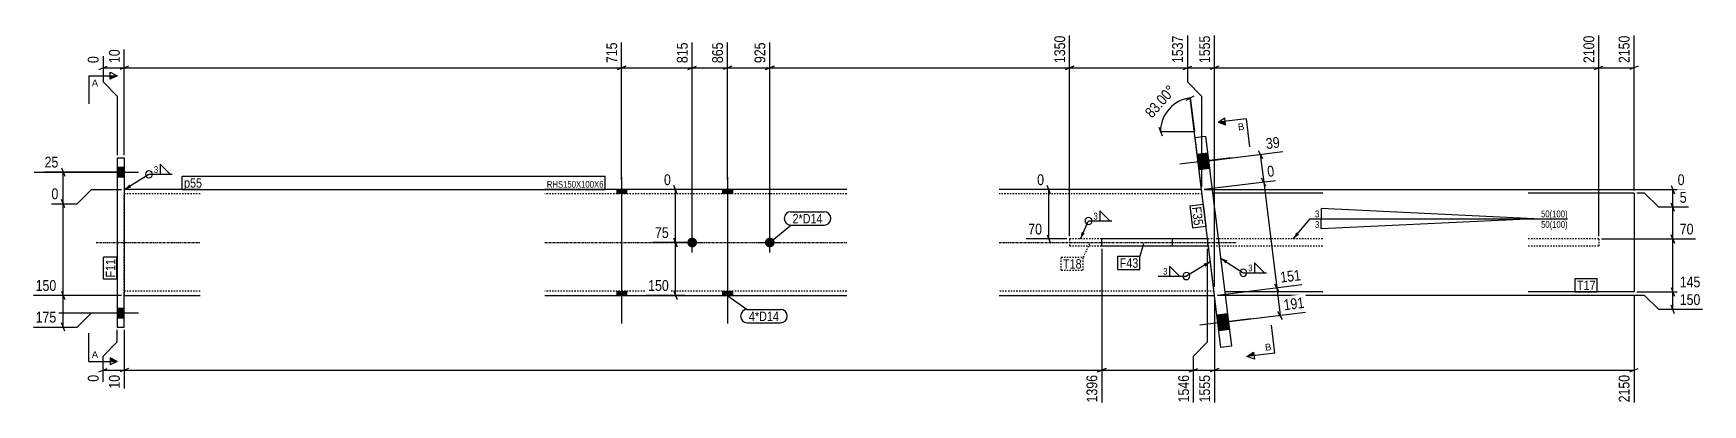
# Model space of a CAD drawing. Header units: millimetres. Extents: x 18 to 30133, y 3 to 603.
# Drawn here: x 7828 to 10194, y 6 to 533 of the extents above; entities that cross this region are included whole.
import ezdxf

# ---------------------------------------------------------------- set-up
doc = ezdxf.new("R2010")
doc.units = ezdxf.units.MM
doc.linetypes.add('DXK_LINE_DOT2', pattern=[3.9198, 1.9599, -1.9599])
doc.linetypes.add('DXK_LINE_DOT3', pattern=[5.9187, 2.979, -0.9799, 0.9799, -0.9799])
for name, color, linetype in [('MÅLSÆTNING', 7, 'Continuous'), ('STÅL', 7, 'Continuous'), ('TEKST', 7, 'Continuous')]:
    doc.layers.add(name, color=color, linetype=linetype)
doc.styles.add('Arial', font='ARIAL.TTF', dxfattribs={"height": 0.2})
doc.styles.add('Arial Narrow', font='ARIALN.TTF', dxfattribs={"height": 0.2})

msp = doc.modelspace()

# ---------------------------------------------------------------- hatches: boundary and pattern name
at = {"layer": 'STÅL', "linetype": 'Continuous'}
for color, points in [(4, [(9494.9, 341.4), (9492.2, 363.3), (9477.3, 361.4), (9480, 339.6)]), (4, [(9494.9, 341.4), (9492.2, 363.3), (9477.3, 361.4), (9480, 339.6)]), (96, [(7946.5, 343.4), (7946.5, 329.4), (7956.5, 329.4), (7956.5, 343.4)]), (96, [(7946.5, 343.4), (7946.5, 329.4), (7956.5, 329.4), (7956.5, 343.4)]), (96, [(8668.5, 311.4), (8654.5, 311.4), (8654.5, 305.4), (8668.5, 305.4)]), (96, [(8668.5, 311.4), (8654.5, 311.4), (8654.5, 305.4), (8668.5, 305.4)]), (96, [(8818.5, 311.4), (8804.5, 311.4), (8804.5, 305.4), (8818.5, 305.4)]), (96, [(8818.5, 311.4), (8804.5, 311.4), (8804.5, 305.4), (8818.5, 305.4)]), (96, [(8761.5, 243.4, -1), (8761.5, 229.4, -1)]), (96, [(8871.5, 243.4, -1), (8871.5, 229.4, -1)]), (96, [(8668.5, 167.4), (8654.5, 167.4), (8654.5, 161.4), (8668.5, 161.4)]), (96, [(8668.5, 167.4), (8654.5, 167.4), (8654.5, 161.4), (8668.5, 161.4)]), (96, [(8818.5, 167.4), (8804.5, 167.4), (8804.5, 161.4), (8818.5, 161.4)]), (96, [(8818.5, 167.4), (8804.5, 167.4), (8804.5, 161.4), (8818.5, 161.4)]), (96, [(7946.5, 143.4), (7946.5, 129.4), (7956.5, 129.4), (7956.5, 143.4)]), (96, [(7946.5, 143.4), (7946.5, 129.4), (7956.5, 129.4), (7956.5, 143.4)]), (4, [(9522.9, 113.2), (9520.2, 135), (9505.4, 133.2), (9508, 111.3)]), (4, [(9522.9, 113.2), (9520.2, 135), (9505.4, 133.2), (9508, 111.3)])]:
    msp.add_hatch(color=color, dxfattribs=at).paths.add_polyline_path(points)
at = {"layer": 'TEKST', "linetype": 'Continuous'}
for color, points in [(30, [(7936.5, 468), (7936.5, 473), (7946.5, 473)]), (30, [(9516.9, 408.2), (9517.5, 403.2), (9507, 407)]), (3, [(7966.3, 314.5), (7956.5, 311.4), (7963.6, 318.8)]), (3, [(9318.1, 249.4), (9311.7, 241.4), (9313.5, 251.5)]), (3, [(9621.7, 247.5), (9613.4, 241.4), (9617.8, 250.7)]), (3, [(9517.5, 206.8), (9510.5, 214.4), (9520.2, 211)]), (3, [(9486.2, 206.2), (9496, 209.3), (9488.8, 201.9)]), (30, [(7936.5, 67.7), (7936.5, 72.7), (7946.5, 67.7)]), (30, [(9557.1, 80.7), (9557.7, 75.8), (9547.8, 74.5)])]:
    msp.add_hatch(color=color, dxfattribs=at).paths.add_polyline_path(points)

# ---------------------------------------------------------------- linework, layer by layer
at = {"layer": 'MÅLSÆTNING', "color": 7, "linetype": 'Continuous'}
for p, q in [((9296.5, 245.4), (9296.5, 529.9)), ((9296.5, 245.4), (9296.5, 529.9)), ((9463.5, 529.9), (9463.5, 464.1)), ((9501.9, 173.5), (9501.9, 529.9)), ((9501.9, 173.5), (9501.9, 529.9)), ((10046.5, 245.4), (10046.5, 529.9)), ((10096.5, 310.4), (10096.5, 529.9)), ((7926.5, 500.6), (7926.5, 464.1)), ((7956.5, 360.4), (7956.5, 510.4)), ((8661.5, 325.4), (8661.5, 520.1)), ((8661.5, 325.4), (8661.5, 520.1)), ((8761.5, 240.4), (8761.5, 520.1)), ((8811.5, 325.4), (8811.5, 520.1)), ((8871.5, 240.4), (8871.5, 520.1)), ((8871.5, 240.4), (8871.5, 520.1)), ((7920.5, 481.7), (7932.5, 486.5)), ((7926.5, 484.1), (7956.5, 484.1)), ((7962.5, 486.5), (7950.5, 481.7)), ((8667.5, 486.5), (8655.5, 481.7)), ((8655.5, 481.7), (8667.5, 486.5)), ((8661.5, 484.1), (8761.5, 484.1)), ((8755.5, 481.7), (8767.5, 486.5)), ((8817.5, 486.5), (8805.5, 481.7)), ((8877.5, 486.5), (8865.5, 481.7)), ((8865.5, 481.7), (8877.5, 486.5)), ((8871.5, 484.1), (9296.5, 484.1)), ((9302.5, 486.5), (9290.5, 481.7)), ((9290.5, 481.7), (9302.5, 486.5)), ((9296.5, 484.1), (9463.5, 484.1)), ((9457.5, 481.7), (9469.5, 486.5)), ((9507.9, 486.5), (9495.9, 481.7)), ((9507.9, 486.5), (9495.9, 481.7)), ((9501.9, 484.1), (10046.5, 484.1)), ((10040.5, 481.7), (10052.5, 486.5)), ((10102.5, 486.5), (10090.5, 481.7)), ((7926.5, 464.1), (7946.5, 444.1)), ((9463.5, 464.1), (9483.5, 444.1)), ((7946.5, 444.1), (7946.5, 360.4)), ((9461.8, 438.4), (9473.2, 444.6)), ((9501.4, 165.4), (9467.5, 441.5)), ((9467.5, 441.5), (9473.3, 393.9)), ((9483.5, 444.1), (9483.5, 315.4)), ((9483.5, 444.1), (9483.5, 315.4)), ((9422.9, 399.9), (9427.7, 387.9)), ((9425.3, 393.9), (9473.3, 393.9)), ((9482.6, 351), (9598.7, 365.3)), ((9563.7, 367), (9569.9, 355.7)), ((9566.8, 361.4), (9571.6, 322.2)), ((7952.5, 336.4), (7843.6, 336.4)), ((7867.5, 342.4), (7872.3, 330.4)), ((7889.9, 291.4), (7909.9, 311.4)), ((7889.9, 291.4), (7909.9, 311.4)), ((7909.9, 311.4), (7952.5, 311.4)), ((7909.9, 311.4), (7952.5, 311.4)), ((8750.9, 311.4), (8721.5, 311.4)), ((8740.4, 305.4), (8735.6, 317.4)), ((9279.3, 311.4), (9250.5, 311.4)), ((9269.4, 305.4), (9264.6, 317.4)), ((9267, 241.4), (9267, 311.4)), ((9487.4, 311.9), (9588.1, 324.2)), ((9487.4, 311.9), (9588.1, 324.2)), ((9487.5, 311.4), (10168.1, 311.4)), ((9574.7, 316.5), (9568.5, 327.9)), ((9574.7, 316.5), (9568.5, 327.9)), ((9571.6, 322.2), (9590, 172.2)), ((10149.1, 317.4), (10153.9, 305.4)), ((10151.5, 286.4), (10151.5, 311.4)), ((7853.3, 291.4), (7889.9, 291.4)), ((7872.3, 285.4), (7867.5, 297.4)), ((7869.9, 161.4), (7869.9, 291.4)), ((10111.5, 306.4), (10100.5, 306.4)), ((10111.5, 306.4), (10100.5, 306.4)), ((10131.5, 286.4), (10111.5, 306.4)), ((10131.5, 286.4), (10111.5, 306.4)), ((10173.9, 286.4), (10131.5, 286.4)), ((10173.9, 286.4), (10131.5, 286.4)), ((10153.9, 280.4), (10149.1, 292.4)), ((10153.9, 280.4), (10149.1, 292.4)), ((8740.4, 230.4), (8735.6, 242.4)), ((9292.5, 241.4), (9234.9, 241.4)), ((9264.6, 247.4), (9269.4, 235.4)), ((10050.5, 241.4), (10183.7, 241.4)), ((10153.9, 235.4), (10149.1, 247.4)), ((10151.5, 166.4), (10151.5, 241.4)), ((8757.5, 236.4), (8705.9, 236.4)), ((8738, 161.4), (8738, 236.4)), ((9342.1, 227.4), (9342.1, 9.6)), ((9342.1, 227.4), (9342.1, 9.6)), ((9492.1, 95.4), (9492.1, 227.4)), ((9492.1, 95.4), (9492.1, 227.4)), ((7867.5, 167.4), (7872.3, 155.4)), ((7867.5, 167.4), (7872.3, 155.4)), ((8735.6, 167.4), (8740.4, 155.4)), ((9505.9, 161.9), (9625.8, 176.6)), ((9586.9, 177.9), (9593.2, 166.5)), ((10100.5, 166.4), (10193.4, 166.4)), ((10100.5, 166.4), (10193.4, 166.4)), ((10149.1, 172.4), (10153.9, 160.4)), ((10149.1, 172.4), (10153.9, 160.4)), ((10151.5, 141.4), (10151.5, 166.4)), ((7952.5, 161.4), (7828, 161.4)), ((7952.5, 161.4), (7828, 161.4)), ((7869.9, 116.4), (7869.9, 161.4)), ((8750.9, 161.4), (8696.2, 161.4)), ((9501.9, 157.4), (9501.9, 9.6)), ((10111.5, 161.4), (9505.9, 161.4)), ((10096.5, 162.4), (10096.5, 9.6)), ((10131.5, 141.4), (10111.5, 161.4)), ((10153.9, 135.4), (10149.1, 147.4)), ((7872.3, 110.4), (7867.5, 122.4)), ((7889.9, 116.4), (7909.9, 136.4)), ((7909.9, 136.4), (7952.5, 136.4)), ((9510.7, 122.7), (9630.6, 137.5)), ((9598, 127.4), (9591.7, 138.7)), ((10193.4, 141.4), (10131.5, 141.4)), ((7828, 116.4), (7889.9, 116.4)), ((7926.5, 75.4), (7946.5, 95.4)), ((7946.5, 95.4), (7946.5, 112.4)), ((7956.5, 112.4), (7956.5, 29.1)), ((9472.1, 75.4), (9492.1, 95.4)), ((9472.1, 75.4), (9492.1, 95.4)), ((7926.5, 38.9), (7926.5, 75.4)), ((9472.1, 9.6), (9472.1, 75.4)), ((7920.5, 53), (7932.5, 57.8)), ((7926.5, 55.4), (7956.5, 55.4)), ((7962.5, 57.8), (7950.5, 53)), ((9348.1, 57.8), (9336.1, 53)), ((9336.1, 53), (9348.1, 57.8)), ((9466.1, 53), (9478.1, 57.8)), ((9472.1, 55.4), (9501.9, 55.4)), ((9507.9, 57.8), (9495.9, 53)), ((10090.5, 53), (10102.5, 57.8))]:
    msp.add_line(p, q, dxfattribs=at)
msp.add_arc((9473.3, 393.9), 48, 97, 180, dxfattribs=at)
at = {"layer": 'STÅL', "color": 2, "linetype": 'Continuous'}
for p, q in [((9474.4, 385.3), (9489.3, 387.1)), ((9511, 87.5), (9474.4, 385.3)), ((9489.3, 387.1), (9525.9, 89.3)), ((7946.5, 356.4), (7946.5, 116.4)), ((7946.5, 356.4), (7956.5, 356.4)), ((7956.5, 356.4), (7956.5, 308.9)), ((8064, 311.4), (7956.5, 311.4)), ((7956.5, 308.9), (7956.5, 164.9)), ((8980.5, 311.4), (8552.5, 311.4)), ((9483.5, 311.4), (9196.5, 311.4)), ((9655.2, 306.4), (9499.2, 306.4)), ((10096.5, 306.4), (9946.5, 306.4)), ((10096.5, 306.4), (10096.5, 166.4)), ((9342.1, 231.4), (9342.1, 241.4)), ((9492.1, 241.4), (9342.1, 241.4)), ((9442.1, 231.4), (9442.1, 241.4)), ((9492.1, 241.4), (9492.1, 231.4)), ((9492.1, 231.4), (9342.1, 231.4)), ((9655.2, 166.4), (9516.4, 166.4)), ((10096.5, 166.4), (9946.5, 166.4)), ((7956.5, 163.9), (7956.5, 164.9)), ((7956.5, 116.4), (7956.5, 163.9)), ((7956.5, 161.4), (8064, 161.4)), ((8552.5, 161.4), (8980.5, 161.4)), ((9196.5, 161.4), (9501.9, 161.4)), ((7946.5, 116.4), (7956.5, 116.4)), ((9525.9, 89.3), (9511, 87.5))]:
    msp.add_line(p, q, dxfattribs=at)
at = {"layer": 'STÅL', "color": 4, "linetype": 'Continuous'}
for p, q in [((9525.3, 356.3), (9452.9, 347.4)), ((9525.3, 356.3), (9452.9, 347.4)), ((9492.2, 363.3), (9477.3, 361.4)), ((9492.2, 363.3), (9477.3, 361.4)), ((9494.9, 341.4), (9480, 339.6)), ((9494.9, 341.4), (9480, 339.6)), ((9553.3, 128), (9480.9, 119.1)), ((9553.3, 128), (9480.9, 119.1)), ((9520.2, 135), (9505.4, 133.2)), ((9520.2, 135), (9505.4, 133.2)), ((9522.9, 113.2), (9508, 111.3)), ((9522.9, 113.2), (9508, 111.3))]:
    msp.add_line(p, q, dxfattribs=at)
at = {"layer": 'STÅL', "color": 96, "linetype": 'Continuous'}
for p, q in [((7829, 336.4), (7976.5, 336.4)), ((7829, 336.4), (7976.5, 336.4)), ((7946.5, 343.4), (7956.5, 343.4)), ((7946.5, 343.4), (7956.5, 343.4)), ((7946.5, 329.4), (7956.5, 329.4)), ((7946.5, 329.4), (7956.5, 329.4)), ((8654.5, 311.4), (8654.5, 305.4)), ((8654.5, 311.4), (8654.5, 305.4)), ((8661.5, 328.9), (8661.5, 121.4)), ((8661.5, 328.9), (8661.5, 121.4)), ((8668.5, 311.4), (8668.5, 305.4)), ((8668.5, 311.4), (8668.5, 305.4)), ((8804.5, 311.4), (8804.5, 305.4)), ((8804.5, 311.4), (8804.5, 305.4)), ((8811.5, 328.9), (8811.5, 121.4)), ((8811.5, 328.9), (8811.5, 121.4)), ((8818.5, 311.4), (8818.5, 305.4)), ((8818.5, 311.4), (8818.5, 305.4)), ((8761.5, 222.4), (8761.5, 250.4)), ((8871.5, 222.4), (8871.5, 250.4)), ((8747.5, 236.4), (8775.5, 236.4)), ((8857.5, 236.4), (8885.5, 236.4)), ((8654.5, 167.4), (8654.5, 161.4)), ((8654.5, 167.4), (8654.5, 161.4)), ((8668.5, 167.4), (8668.5, 161.4)), ((8668.5, 167.4), (8668.5, 161.4)), ((8804.5, 167.4), (8804.5, 161.4)), ((8804.5, 167.4), (8804.5, 161.4)), ((8818.5, 167.4), (8818.5, 161.4)), ((8818.5, 167.4), (8818.5, 161.4)), ((7946.5, 143.4), (7956.5, 143.4)), ((7946.5, 143.4), (7956.5, 143.4)), ((7829, 136.4), (7976.5, 136.4)), ((7829, 136.4), (7976.5, 136.4)), ((7946.5, 129.4), (7956.5, 129.4)), ((7946.5, 129.4), (7956.5, 129.4))]:
    msp.add_line(p, q, dxfattribs=at)
at = {"layer": 'STÅL', "color": 7, "linetype": 'DXK_LINE_DOT2'}
for p, q in [((7956.5, 311.4), (7956.5, 308.9)), ((7956.5, 308.9), (7956.5, 304)), ((9501.9, 161.4), (9483.5, 311.4)), ((8064, 305.4), (7956.5, 305.4)), ((7956.5, 163.9), (7956.5, 304)), ((8980.5, 305.4), (8552.5, 305.4)), ((9484.2, 305.4), (9196.5, 305.4)), ((9499.2, 306.4), (9516.4, 166.4)), ((9655.2, 241.4), (9296.5, 241.4)), ((9296.5, 241.4), (9296.5, 231.4)), ((10046.5, 241.4), (9946.5, 241.4)), ((10046.5, 241.4), (10046.5, 231.4)), ((9655.2, 231.4), (9296.5, 231.4)), ((10046.5, 231.4), (9946.5, 231.4)), ((8064, 167.4), (7956.5, 167.4)), ((8980.5, 167.4), (8552.5, 167.4)), ((9501.2, 167.4), (9196.5, 167.4)), ((7956.5, 163.9), (7956.5, 161.4))]:
    msp.add_line(p, q, dxfattribs=at)
at = {"layer": 'STÅL', "color": 7, "linetype": 'DXK_LINE_DOT3'}
for p, q in [((7916.5, 236.4), (8064, 236.4)), ((8552.5, 236.4), (8980.5, 236.4)), ((9196.5, 236.4), (9532.7, 236.4))]:
    msp.add_line(p, q, dxfattribs=at)
at = {"layer": 'TEKST', "color": 30, "linetype": 'Continuous'}
for p, q in [((7946.5, 473), (7936.5, 468)), ((9507, 407), (9516.3, 413.2)), ((9507, 407), (9517.5, 403.2)), ((9517.5, 403.2), (9516.3, 413.2)), ((7946.5, 67.7), (7936.5, 72.7)), ((9547.8, 74.5), (9557.1, 80.7)), ((9558.4, 70.8), (9547.8, 74.5)), ((9557.1, 80.7), (9558.4, 70.8))]:
    msp.add_line(p, q, dxfattribs=at)
at = {"layer": 'TEKST', "color": 3, "linetype": 'Continuous'}
msp.add_line((9496, 209.3), (9462, 188.7), dxfattribs=at)
for start, end in [(90, 270), (270, 90)]:
    msp.add_arc((9462, 188.7), 5, start, end, dxfattribs=at)

# ---------------------------------------------------------------- wipeouts: each hides what was drawn before it
at = {"color": 0}
for points in [[(8005.4, 334.4), (8005.4, 346), (7997.7, 346), (7997.7, 334.4)], [(8946.3, 263.6), (8946.3, 277.6), (8903.7, 277.6), (8903.7, 263.6)], [(9337.2, 268.2), (9337.2, 279.8), (9329.5, 279.8), (9329.5, 268.2)], [(9651.2, 271.4), (9651.2, 283), (9643.5, 283), (9643.5, 271.4)], [(9313.5, 199.4), (9313.5, 213.4), (9287.1, 213.4), (9287.1, 199.4)], [(9393.8, 200.6), (9393.8, 214.6), (9367.4, 214.6), (9367.4, 200.6)], [(9435.8, 189.9), (9435.8, 201.5), (9428.2, 201.5), (9428.2, 189.9)], [(9556.5, 194.6), (9556.5, 206.2), (9548.8, 206.2), (9548.8, 194.6)], [(8884.5, 125), (8884.5, 139), (8841.9, 139), (8841.9, 125)]]:
    msp.add_wipeout(points, dxfattribs=at).dxf.layer = 'TEKST'
at = {"color": 0, "linetype": 'Continuous'}
msp.add_wipeout([(9582.9, 83.9), (9581.7, 93.8), (9572.9, 92.7), (9574.1, 82.8)], dxfattribs=at).dxf.layer = 'TEKST'

# ---------------------------------------------------------------- next in the draw order: linework, layer by layer
at = {"layer": 'TEKST', "color": 3, "linetype": 'Continuous'}
for p, q in [((7956.5, 311.4), (7991.5, 333.2)), ((7991.5, 333.2), (8024.6, 333.2)), ((8021.8, 333.2), (8007.5, 347.5)), ((8007.5, 347.5), (8007.5, 333.2)), ((8007.5, 333.2), (8021.8, 333.2)), ((9954.8, 270.2), (9653.2, 284.5)), ((9653.2, 284.5), (9653.2, 270.2)), ((9311.7, 241.4), (9323.3, 267)), ((9323.3, 267), (9356.4, 267)), ((9353.5, 267), (9339.3, 281.2)), ((9339.3, 281.2), (9339.3, 267)), ((9339.3, 267), (9353.5, 267)), ((9653.2, 270.2), (9954.8, 270.2)), ((9510.5, 214.4), (9542.6, 193.4)), ((9452.2, 188.7), (9437.9, 203)), ((9437.9, 203), (9437.9, 188.7)), ((9542.6, 193.4), (9575.7, 193.4)), ((9572.9, 193.4), (9558.6, 207.6)), ((9558.6, 207.6), (9558.6, 193.4)), ((9558.6, 193.4), (9572.9, 193.4)), ((9422, 188.7), (9462, 188.7)), ((9437.9, 188.7), (9452.2, 188.7))]:
    msp.add_line(p, q, dxfattribs=at)
at = {"layer": 'TEKST', "color": 7, "linetype": 'Continuous'}
for q in [(9582.6, 119.1), (9547.8, 74.5)]:
    msp.add_line((9587.5, 79.4), q, dxfattribs=at)
at = {"layer": 'TEKST', "color": 3, "linetype": 'Continuous'}
for centre, start, end in [((7991.5, 333.2), 90, 270), ((7991.5, 333.2), 270, 90), ((9323.3, 267), 90, 270), ((9323.3, 267), 270, 90), ((9542.6, 193.4), 90, 270), ((9542.6, 193.4), 270, 90)]:
    msp.add_arc(centre, 5, start, end, dxfattribs=at)

# ---------------------------------------------------------------- next in the draw order: texts
at = {"layer": 'TEKST', "color": 3, "style": 'Arial Narrow'}
for p in [(7998.5, 335.2), (9330.3, 269), (9429, 190.7), (9549.6, 195.4)]:
    msp.add_text('3', height=9.54, dxfattribs=at).set_placement(p)
at = {"layer": 'TEKST', "color": 3, "linetype": 'Continuous', "style": 'Arial'}
msp.add_text('B', height=9.55, rotation=7.0015, dxfattribs=at).set_placement((9574.1, 82.8))

# ---------------------------------------------------------------- next in the draw order: wipeouts: each hides what was drawn before it
at = {"color": 0, "linetype": 'Continuous'}
for points, layer in [([(8758.3, 523.3), (8735.9, 523.3), (8735.9, 487.7), (8758.3, 487.7)], 'MÅLSÆTNING'), ([(9293.3, 533.1), (9270.9, 533.1), (9270.9, 487.7), (9293.3, 487.7)], 'MÅLSÆTNING'), ([(9460.3, 533.1), (9437.9, 533.1), (9437.9, 487.7), (9460.3, 487.7)], 'MÅLSÆTNING'), ([(10043.3, 533.1), (10020.9, 533.1), (10020.9, 487.7), (10043.3, 487.7)], 'MÅLSÆTNING'), ([(7953.3, 513.6), (7930.9, 513.6), (7930.9, 487.7), (7953.3, 487.7)], 'MÅLSÆTNING'), ([(9598.6, 368.5), (9595.9, 390.7), (9570.2, 387.6), (9572.9, 365.3)], 'MÅLSÆTNING'), ([(9263.4, 314.6), (9263.4, 337), (9247.3, 337), (9247.3, 314.6)], 'MÅLSÆTNING'), ([(9590.8, 327.8), (9588.1, 350), (9572.1, 348.1), (9574.8, 325.8)], 'MÅLSÆTNING'), ([(10171.3, 314.6), (10171.3, 337), (10155.1, 337), (10155.1, 314.6)], 'MÅLSÆTNING'), ([(7866.3, 294.6), (7866.3, 317), (7850.1, 317), (7850.1, 294.6)], 'MÅLSÆTNING'), ([(8731.5, 239.6), (8731.5, 262), (8705.6, 262), (8705.6, 239.6)], 'MÅLSÆTNING'), ([(9260.5, 244.6), (9260.5, 267), (9234.6, 267), (9234.6, 244.6)], 'MÅLSÆTNING'), ([(10184, 244.6), (10184, 267), (10158.1, 267), (10158.1, 244.6)], 'MÅLSÆTNING'), ([(9628.6, 180.2), (9625.9, 202.4), (9590.5, 198.1), (9593.2, 175.8)], 'MÅLSÆTNING'), ([(10193.7, 169.6), (10193.7, 192), (10158.1, 192), (10158.1, 169.6)], 'MÅLSÆTNING'), ([(7863.3, 164.6), (7863.3, 187), (7827.7, 187), (7827.7, 164.6)], 'MÅLSÆTNING'), ([(8731.5, 164.6), (8731.5, 187), (8695.9, 187), (8695.9, 164.6)], 'MÅLSÆTNING'), ([(7863.3, 119.6), (7863.3, 142), (7827.7, 142), (7827.7, 119.6)], 'MÅLSÆTNING'), ([(7953.3, 51.8), (7930.9, 51.8), (7930.9, 25.9), (7953.3, 25.9)], 'MÅLSÆTNING'), ([(9498.7, 51.8), (9476.3, 51.8), (9476.3, 6.4), (9498.7, 6.4)], 'MÅLSÆTNING'), ([(7919.3, 458), (7919.3, 468), (7910.5, 468), (7910.5, 458)], 'TEKST'), ([(9544.6, 396.5), (9543.3, 406.4), (9534.5, 405.3), (9535.7, 395.4)], 'TEKST'), ([(7919.3, 72.7), (7919.3, 82.7), (7910.5, 82.7), (7910.5, 72.7)], 'TEKST')]:
    msp.add_wipeout(points, dxfattribs=at).dxf.layer = layer
at = {"color": 0}
for points, layer in [([(9452.5, 451.5), (9435.8, 466.4), (9396.8, 422.3), (9413.6, 407.5)], 'MÅLSÆTNING'), ([(8066.8, 314.2), (8066.8, 328.2), (8041.2, 328.2), (8041.2, 314.2)], 'TEKST'), ([(8635.9, 314.2), (8635.9, 324.2), (8555.5, 324.2), (8555.5, 314.2)], 'TEKST'), ([(9472.9, 260.1), (9486.8, 261.8), (9483.5, 288), (9469.6, 286.3)], 'TEKST'), ([(8946.3, 263.6), (8946.3, 277.6), (8903.7, 277.6), (8903.7, 263.6)], 'TEKST'), ([(7943.7, 213.2), (7929.7, 213.2), (7929.7, 186.8), (7943.7, 186.8)], 'TEKST'), ([(9313.5, 199.4), (9313.5, 213.4), (9287.1, 213.4), (9287.1, 199.4)], 'TEKST'), ([(9393.8, 200.6), (9393.8, 214.6), (9367.4, 214.6), (9367.4, 200.6)], 'TEKST'), ([(10042, 169), (10042, 183), (10015.6, 183), (10015.6, 169)], 'TEKST'), ([(8884.5, 125), (8884.5, 139), (8841.9, 139), (8841.9, 125)], 'TEKST')]:
    msp.add_wipeout(points, dxfattribs=at).dxf.layer = layer

# ---------------------------------------------------------------- next in the draw order: linework, layer by layer
at = {"layer": 'MÅLSÆTNING', "color": 7, "linetype": 'Continuous'}
for p, q in [((9463.5, 529.9), (9463.5, 464.1)), ((10046.5, 245.4), (10046.5, 529.9)), ((7956.5, 360.4), (7956.5, 510.4)), ((8761.5, 240.4), (8761.5, 520.1)), ((7962.5, 486.5), (7950.5, 481.7)), ((7956.5, 484.1), (8661.5, 484.1)), ((8755.5, 481.7), (8767.5, 486.5)), ((8761.5, 484.1), (8811.5, 484.1)), ((9457.5, 481.7), (9469.5, 486.5)), ((9463.5, 484.1), (9501.9, 484.1)), ((10040.5, 481.7), (10052.5, 486.5)), ((10046.5, 484.1), (10096.5, 484.1)), ((9463.5, 464.1), (9483.5, 444.1)), ((7869.9, 291.4), (7869.9, 336.4)), ((8738, 236.4), (8738, 311.4)), ((7853.3, 291.4), (7889.9, 291.4)), ((7872.3, 285.4), (7867.5, 297.4)), ((10151.5, 241.4), (10151.5, 286.4)), ((8735.6, 242.4), (8740.4, 230.4)), ((10050.5, 241.4), (10183.7, 241.4)), ((10149.1, 247.4), (10153.9, 235.4)), ((8757.5, 236.4), (8705.9, 236.4)), ((9505.9, 161.9), (9625.8, 176.6)), ((9586.9, 177.9), (9593.2, 166.5)), ((9590, 172.2), (9594.9, 133.1)), ((9501.9, 157.4), (9501.9, 9.6)), ((7956.5, 112.4), (7956.5, 29.1)), ((9472.1, 9.6), (9472.1, 75.4)), ((7962.5, 57.8), (7950.5, 53)), ((7956.5, 55.4), (9342.1, 55.4)), ((9342.1, 55.4), (9472.1, 55.4)), ((9466.1, 53), (9478.1, 57.8)), ((9507.9, 57.8), (9495.9, 53)), ((9501.9, 55.4), (10096.5, 55.4))]:
    msp.add_line(p, q, dxfattribs=at)
at = {"layer": 'TEKST', "color": 30, "linetype": 'Continuous'}
for p, q in [((7936.5, 468), (7936.5, 478)), ((7936.5, 478), (7946.5, 473)), ((7936.5, 72.7), (7936.5, 62.7)), ((7946.5, 67.7), (7936.5, 62.7))]:
    msp.add_line(p, q, dxfattribs=at)
at = {"layer": 'TEKST', "color": 7, "linetype": 'Continuous'}
for p, q in [((7906.5, 473), (7906.5, 433)), ((7906.5, 473), (7946.5, 473)), ((9546.7, 411.8), (9507, 407)), ((9546.7, 411.8), (9551.6, 372.1)), ((8871.5, 236.4), (8901.3, 261.2)), ((8901.3, 280), (8948.7, 280)), ((8901.3, 261.2), (8948.7, 261.2)), ((9365, 217), (9396.2, 217)), ((9365, 198.2), (9365, 217)), ((9401.2, 234.5), (9396.2, 217)), ((9396.2, 198.2), (9396.2, 217)), ((9365, 198.2), (9396.2, 198.2)), ((8812.1, 160.9), (8839.5, 141.4)), ((8839.5, 141.4), (8886.9, 141.4)), ((8839.5, 122.6), (8886.9, 122.6)), ((7906.5, 67.7), (7906.5, 107.7)), ((7906.5, 67.7), (7946.5, 67.7))]:
    msp.add_line(p, q, dxfattribs=at)
at = {"layer": 'TEKST', "color": 7, "linetype": 'DXK_LINE_DOT2'}
for p, q in [((9284.7, 215.8), (9315.9, 215.8)), ((9284.7, 197), (9284.7, 215.8)), ((9324.7, 234.6), (9315.9, 215.8)), ((9315.9, 197), (9315.9, 215.8)), ((9284.7, 197), (9315.9, 197))]:
    msp.add_line(p, q, dxfattribs=at)
at = {"layer": 'TEKST', "color": 7, "linetype": 'Continuous'}
for centre, start, end in [((8901.3, 270.6), 90, 270), ((8948.7, 270.6), 270, 90), ((8839.5, 132), 90, 270), ((8886.9, 132), 270, 90)]:
    msp.add_arc(centre, 9.4, start, end, dxfattribs=at)

# ---------------------------------------------------------------- next in the draw order: texts
at = {"layer": 'MÅLSÆTNING', "color": 3, "linetype": 'Continuous', "style": 'Arial Narrow'}
for s, height, rotation, p in [('1350', 15.27, 90.0002, (9290.1, 490.9)), ('1537', 15.27, 90.0002, (9457.1, 490.9)), ('2100', 15.27, 90.0002, (10040.1, 490.9)), ('815', 15.27, 90.0002, (8755.1, 490.9)), ('39', 15.27, 7.0015, (9575.7, 368.9)), ('0', 15.3, 7.0015, (9577.6, 329.4)), ('151', 15.27, 7.0015, (9596, 179.4)), ('1555', 15.27, 90.0002, (9495.5, 9.6))]:
    msp.add_text(s, height=height, rotation=rotation, dxfattribs=at).set_placement(p)
at = {"layer": 'MÅLSÆTNING', "color": 3, "style": 'Arial Narrow'}
msp.add_text('83.00°', height=15.27, rotation=48.5009, dxfattribs=at).set_placement((9413.3, 412))
at = {"layer": 'MÅLSÆTNING', "color": 3, "linetype": 'Continuous', "style": 'Arial Narrow'}
for s, height, p in [('0', 15.3, (9250.5, 317.8)), ('0', 15.3, (10158.3, 317.8)), ('0', 15.3, (7853.3, 297.8)), ('70', 15.27, (9237.8, 247.8)), ('70', 15.27, (10161.3, 247.8)), ('75', 15.27, (8708.8, 242.8)), ('150', 15.27, (7830.9, 167.8)), ('150', 15.27, (8699.1, 167.8)), ('175', 15.27, (7830.9, 122.8))]:
    msp.add_text(s, height=height, dxfattribs=at).set_placement(p)
at = {"layer": 'TEKST', "color": 3, "linetype": 'Continuous', "style": 'Arial'}
for p in [(7910.5, 458), (7910.5, 72.7)]:
    msp.add_text('A', height=9.55, dxfattribs=at).set_placement(p)
msp.add_text('B', height=9.55, rotation=7.0015, dxfattribs=at).set_placement((9535.7, 395.4))
at = {"layer": 'TEKST', "color": 3, "style": 'Arial Narrow'}
for s, p in [('2*D14', (8903.7, 263.6)), ('T18', (9287.1, 199.4)), ('F43', (9367.4, 200.6)), ('4*D14', (8841.9, 125))]:
    msp.add_text(s, height=13.36, dxfattribs=at).set_placement(p)

# ---------------------------------------------------------------- next in the draw order: wipeouts: each hides what was drawn before it
at = {"color": 0, "linetype": 'Continuous'}
for points, layer in [([(7923.3, 503.8), (7900.9, 503.8), (7900.9, 487.7), (7923.3, 487.7)], 'MÅLSÆTNING'), ([(10193.7, 144.6), (10193.7, 167), (10158.1, 167), (10158.1, 144.6)], 'MÅLSÆTNING'), ([(7923.3, 51.8), (7900.9, 51.8), (7900.9, 35.6), (7923.3, 35.6)], 'MÅLSÆTNING'), ([(9651.2, 256.4), (9651.2, 268), (9643.5, 268), (9643.5, 256.4)], 'TEKST'), ([(10003.2, 271.4), (10003.2, 283), (9963.9, 283), (9963.9, 271.4)], 'TEKST')]:
    msp.add_wipeout(points, dxfattribs=at).dxf.layer = layer
at = {"color": 0}
for points in [[(8066.8, 314.2), (8066.8, 328.2), (8041.2, 328.2), (8041.2, 314.2)], [(8635.9, 314.2), (8635.9, 324.2), (8555.5, 324.2), (8555.5, 314.2)], [(9472.9, 260.1), (9486.8, 261.8), (9483.5, 288), (9469.6, 286.3)], [(7943.7, 213.2), (7929.7, 213.2), (7929.7, 186.8), (7943.7, 186.8)], [(10042, 169), (10042, 183), (10015.6, 183), (10015.6, 169)]]:
    msp.add_wipeout(points, dxfattribs=at).dxf.layer = 'TEKST'

# ---------------------------------------------------------------- next in the draw order: linework, layer by layer
at = {"layer": 'TEKST', "color": 7, "linetype": 'Continuous'}
for p, q in [((8038.8, 330.6), (8638.3, 330.6)), ((8038.8, 311.8), (8038.8, 330.6)), ((8038.8, 311.8), (8638.3, 311.8)), ((8638.3, 311.8), (8638.3, 330.6)), ((9467, 288.4), (9485.6, 290.7)), ((9467, 288.4), (9470.8, 257.4)), ((9485.6, 290.7), (9489.4, 259.7)), ((9470.8, 257.4), (9489.4, 259.7)), ((7927.3, 184.4), (7927.3, 215.6)), ((7946.1, 215.6), (7927.3, 215.6)), ((7946.1, 184.4), (7946.1, 215.6)), ((7946.1, 184.4), (7927.3, 184.4)), ((10013.2, 185.4), (10044.4, 185.4)), ((10013.2, 166.6), (10013.2, 185.4)), ((10013.2, 166.6), (10044.4, 166.6)), ((10044.4, 166.6), (10044.4, 185.4))]:
    msp.add_line(p, q, dxfattribs=at)
at = {"layer": 'TEKST', "color": 3, "linetype": 'Continuous'}
for p, q in [((9613.4, 241.4), (9637.3, 270.2)), ((9653.2, 270.2), (9954.8, 270.2)), ((9954.8, 270.2), (9653.2, 255.9)), ((9653.2, 255.9), (9653.2, 270.2))]:
    msp.add_line(p, q, dxfattribs=at)

# ---------------------------------------------------------------- next in the draw order: texts
at = {"layer": 'MÅLSÆTNING', "color": 3, "linetype": 'Continuous', "style": 'Arial Narrow'}
for s, height, p in [('0', 15.3, (7920.1, 490.9)), ('10', 15.27, (7950.1, 490.9)), ('0', 15.3, (7920.1, 38.9)), ('10', 15.27, (7950.1, 29.1))]:
    msp.add_text(s, height=height, rotation=90.0002, dxfattribs=at).set_placement(p)
for s, p in [('145', (10161.3, 172.8)), ('150', (10161.3, 147.8))]:
    msp.add_text(s, height=15.27, dxfattribs=at).set_placement(p)
at = {"layer": 'TEKST', "color": 3, "style": 'Arial Narrow'}
for s, height, p in [('p55', 13.36, (8041.2, 314.2)), ('RHS150X100X6', 9.544, (8555.5, 314.2)), ('3', 9.54, (9644.3, 272.2)), ('T17', 13.36, (10015.6, 169))]:
    msp.add_text(s, height=height, dxfattribs=at).set_placement(p)
for s, rotation, p in [('F35', -82.9987, (9469.6, 286.3)), ('F11', 90.0002, (7943.7, 186.8))]:
    msp.add_text(s, height=13.36, rotation=rotation, dxfattribs=at).set_placement(p)
at = {"layer": 'TEKST', "color": 3, "linetype": 'Continuous', "style": 'Arial Narrow'}
msp.add_text('3', height=9.54, dxfattribs=at).set_placement((9644.3, 257.2))

# ---------------------------------------------------------------- next in the draw order: wipeouts: each hides what was drawn before it
at = {"color": 0, "linetype": 'Continuous'}
for points in [[(8658.3, 523.3), (8635.9, 523.3), (8635.9, 487.7), (8658.3, 487.7)], [(8808.3, 523.3), (8785.9, 523.3), (8785.9, 487.7), (8808.3, 487.7)], [(9498.7, 533.1), (9476.3, 533.1), (9476.3, 487.7), (9498.7, 487.7)], [(10093.3, 533.1), (10070.9, 533.1), (10070.9, 487.7), (10093.3, 487.7)], [(7866.3, 339.6), (7866.3, 362), (7840.4, 362), (7840.4, 339.6)], [(8734.4, 314.6), (8734.4, 337), (8718.3, 337), (8718.3, 314.6)], [(10174.2, 289.6), (10174.2, 312), (10158.1, 312), (10158.1, 289.6)], [(9633.4, 141), (9630.7, 163.3), (9595.3, 158.9), (9598, 136.7)], [(9338.9, 51.8), (9316.5, 51.8), (9316.5, 6.4), (9338.9, 6.4)], [(9468.9, 51.8), (9446.5, 51.8), (9446.5, 6.4), (9468.9, 6.4)], [(10093.3, 51.8), (10070.9, 51.8), (10070.9, 6.4), (10093.3, 6.4)]]:
    msp.add_wipeout(points, dxfattribs=at).dxf.layer = 'MÅLSÆTNING'

# ---------------------------------------------------------------- next in the draw order: linework, layer by layer
at = {"layer": 'MÅLSÆTNING', "color": 7, "linetype": 'Continuous'}
for p, q in [((8811.5, 325.4), (8811.5, 520.1)), ((8817.5, 486.5), (8805.5, 481.7)), ((8811.5, 484.1), (8871.5, 484.1))]:
    msp.add_line(p, q, dxfattribs=at)

# ---------------------------------------------------------------- next in the draw order: texts
at = {"layer": 'MÅLSÆTNING', "color": 3, "linetype": 'Continuous', "style": 'Arial Narrow'}
for s, rotation, p in [('1555', 90.0002, (9495.5, 490.9)), ('2150', 90.0002, (10090.1, 490.9)), ('715', 90.0002, (8655.1, 490.9)), ('865', 90.0002, (8805.1, 490.9)), ('191', 7.0015, (9600.8, 140.2)), ('1396', 90.0002, (9335.7, 9.6)), ('1546', 90.0002, (9465.7, 9.6)), ('2150', 90.0002, (10090.1, 9.6))]:
    msp.add_text(s, height=15.27, rotation=rotation, dxfattribs=at).set_placement(p)
for s, height, p in [('25', 15.27, (7843.6, 342.8)), ('0', 15.3, (8721.5, 317.8)), ('5', 15.3, (10161.3, 292.8))]:
    msp.add_text(s, height=height, dxfattribs=at).set_placement(p)

# ---------------------------------------------------------------- next in the draw order: wipeouts: each hides what was drawn before it
at = {"color": 0, "linetype": 'Continuous'}
msp.add_wipeout([(10003.2, 256.4), (10003.2, 268), (9963.9, 268), (9963.9, 256.4)], dxfattribs=at).dxf.layer = 'TEKST'

# ---------------------------------------------------------------- next in the draw order: linework, layer by layer
at = {"layer": 'TEKST', "color": 3, "linetype": 'Continuous'}
msp.add_line((9637.3, 270.2), (10002.4, 270.2), dxfattribs=at)

# ---------------------------------------------------------------- next in the draw order: texts
at = {"layer": 'TEKST', "color": 3, "linetype": 'Continuous', "style": 'Arial Narrow'}
for p in [(9964.7, 272.2), (9964.7, 257.2)]:
    msp.add_text('50(100)', height=9.54, dxfattribs=at).set_placement(p)

# ---------------------------------------------------------------- next in the draw order: wipeouts: each hides what was drawn before it
at = {"color": 0, "linetype": 'Continuous'}
msp.add_wipeout([(8868.3, 523.3), (8845.9, 523.3), (8845.9, 487.7), (8868.3, 487.7)], dxfattribs=at).dxf.layer = 'MÅLSÆTNING'

# ---------------------------------------------------------------- next in the draw order: texts
at = {"layer": 'MÅLSÆTNING', "color": 3, "linetype": 'Continuous', "style": 'Arial Narrow'}
msp.add_text('925', height=15.27, rotation=90.0002, dxfattribs=at).set_placement((8865.1, 490.9))

doc.saveas('drawing.dxf')
